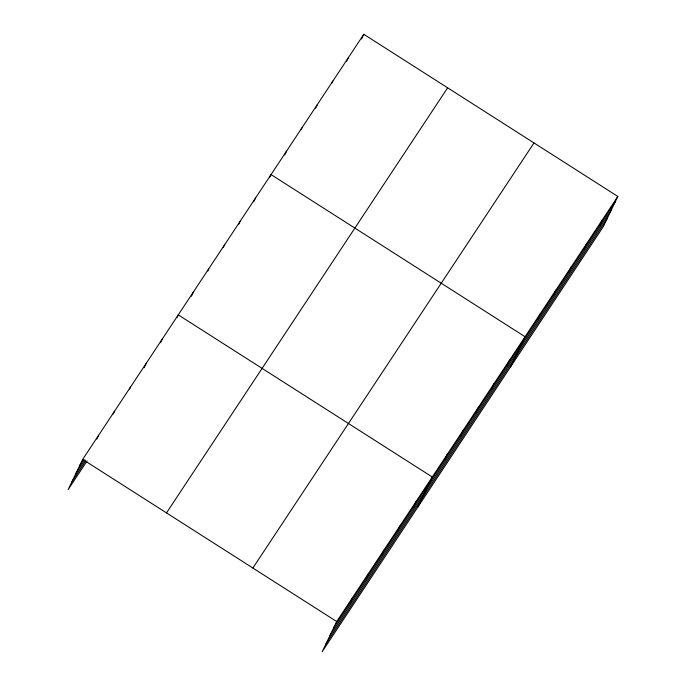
<?xml version="1.0" encoding="UTF-8"?>
<svg xmlns="http://www.w3.org/2000/svg" width="686" height="686" viewBox="0 0 686 686"><rect width="100%" height="100%" fill="white"/><g stroke="black" fill="none" stroke-linecap="round" stroke-linejoin="round"><path stroke-width="1.03" d="M617.829 196.445L336.697 621.542L322.188 651.7L603.32 226.603L617.829 196.445L363.812 34.3L82.68 459.397L68.171 489.555L87.053 461.009M96.803 439.083L98.613 435.31M113.181 414.052L114.545 411.223M129.568 389.013L130.477 387.136M144.137 367.756L146.41 363.04M160.524 342.726L162.333 338.953M176.911 317.695L178.266 314.865L432.283 477.01L417.774 507.168M191.463 296.198L193.726 291.481M207.832 270.936L208.741 269.049M223.293 247.552L224.656 244.722M238.754 224.168L240.117 221.346M253.76 201.735L255.578 197.962M269.684 177.408L271.039 174.578L525.056 336.723L510.547 366.881M284.69 154.976L286.499 151.203M301.06 129.705L301.969 127.819M315.611 108.208L317.429 104.444M331.981 82.946L332.89 81.059M346.533 61.448L348.351 57.684M361.548 39.016L363.812 34.3M349.911 603.105L352.63 597.455M365.844 579.018L368.562 573.367M381.768 554.931L384.494 549.28M397.7 530.844L400.427 525.184M413.632 506.757L416.351 501.097M445.025 459.286L447.744 453.626M460.486 435.902L463.204 430.251M475.947 412.526L478.674 406.867M491.408 389.142L494.134 383.491M506.877 365.767L509.595 360.107M537.798 318.999L540.517 313.348M553.259 295.623L555.977 289.964M568.72 272.239L571.447 266.588M584.18 248.864L586.907 243.204M599.65 225.48L602.368 219.829M79.962 465.057L83.503 459.697M76.069 473.143L84.918 459.757M72.064 481.469L85.63 460.949M166.509 512.905L447.641 87.808M252.877 568.034L534.008 142.937M333.979 627.201L615.11 202.104M330.086 635.287L611.217 210.182M326.082 643.614L607.204 218.517M82.68 459.397L336.697 621.542"/></g></svg>
